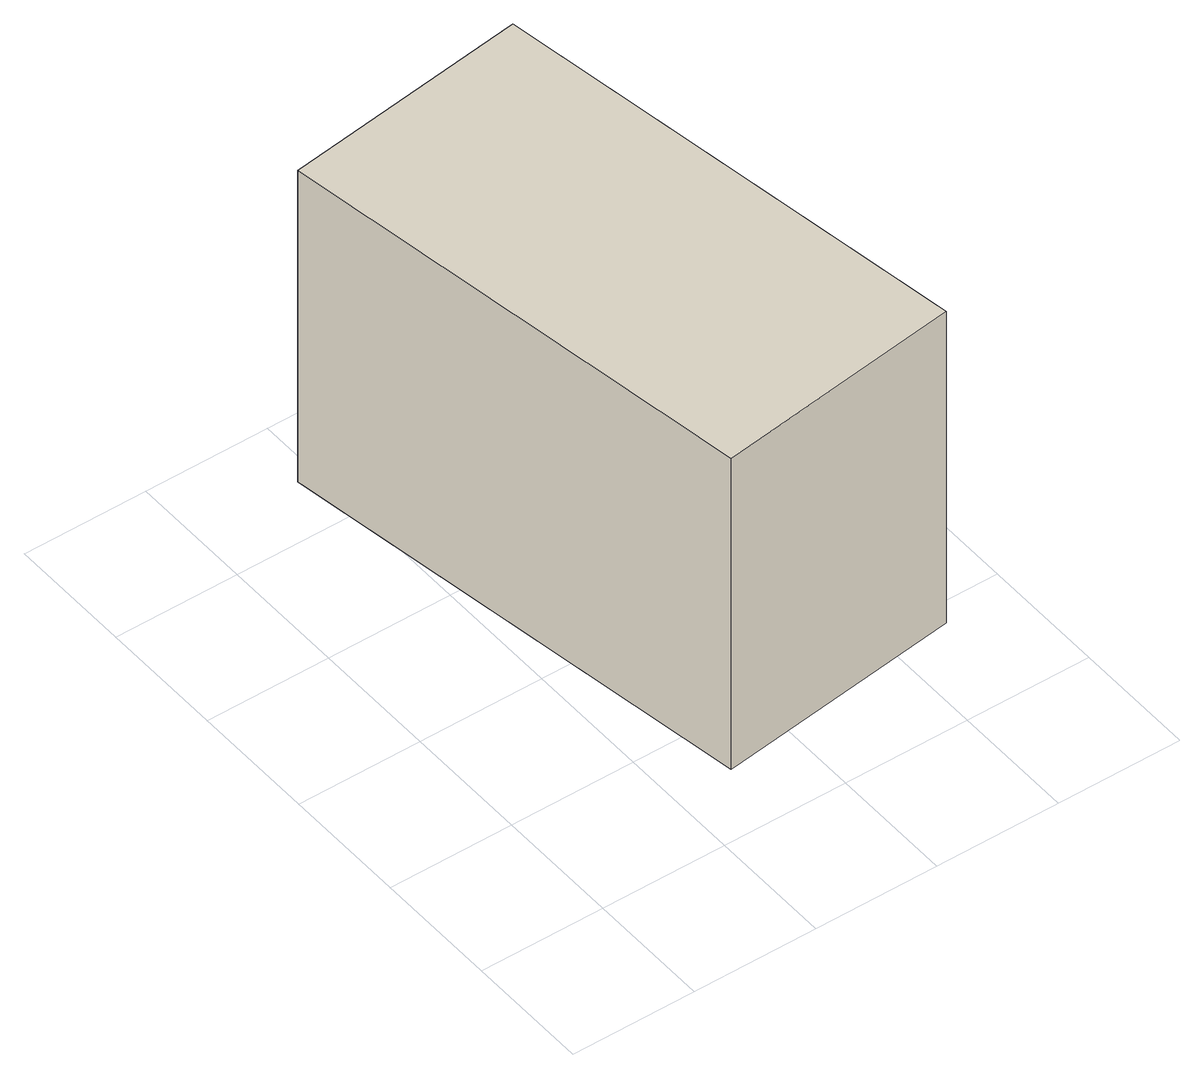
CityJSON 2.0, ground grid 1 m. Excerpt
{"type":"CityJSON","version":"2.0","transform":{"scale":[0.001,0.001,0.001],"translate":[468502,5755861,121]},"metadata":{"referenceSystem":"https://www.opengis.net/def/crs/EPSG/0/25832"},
"CityObjects":{
"building1":{"type":"Building","attributes":{"Gemeindeschluessel":"05711000","BezugspunktDach":"2000","function":"31001_9998","measuredHeight":3.13},"address":[{"country":"Germany","locality":"Bielefeld","thoroughfareNumber":"28","thoroughfareName":"Westkampweg"}],"geometry":[{"type":"Solid","lod":"1","boundaries":[[[[0,1,2,3]],[[4,5,6,7]],[[4,7,3,2]],[[5,4,2,1]],[[6,5,1,0]],[[7,6,0,3]]]]}]}
},
"vertices":[
[2830,4742,2830],[855,4471,2830],[1474,554,2830],[3451,826,2830],[1474,554,13],[855,4471,13],[2830,4742,13],[3451,826,13]
]}
